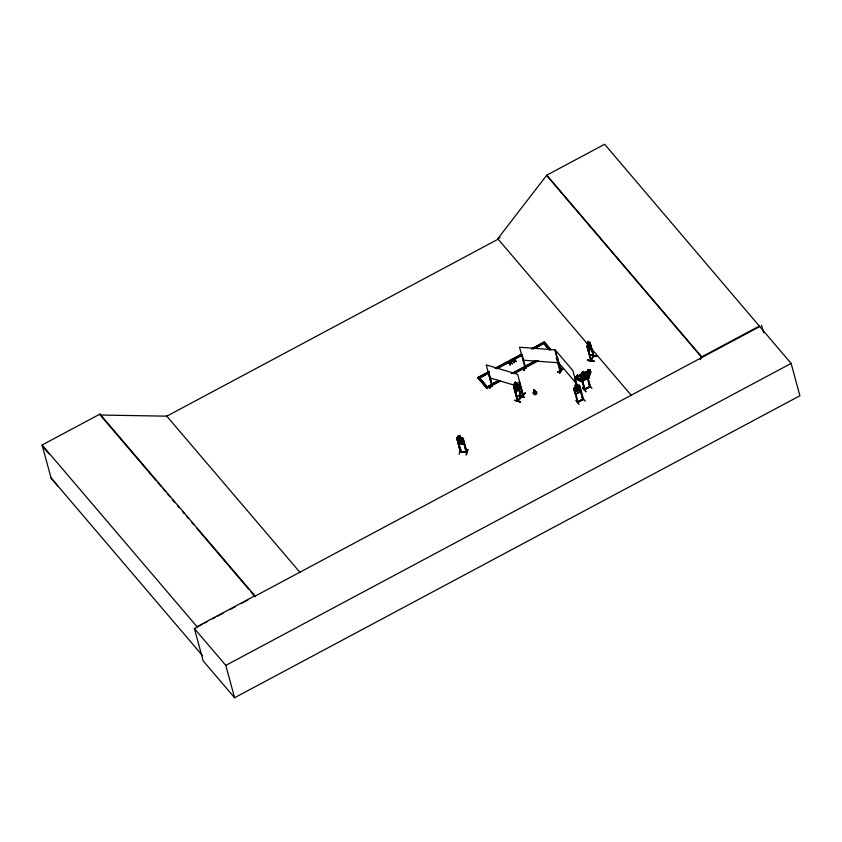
<?xml version="1.0" encoding="UTF-8"?>
<svg xmlns="http://www.w3.org/2000/svg" width="842" height="842" viewBox="0 0 842 842"><rect width="100%" height="100%" fill="white"/><g stroke="black" fill="none" stroke-linecap="round" stroke-linejoin="round"><path stroke-width="1.26" d="M520.472 402.034L514.588 400.213L520.567 402.255M533.954 393.54L534.217 389.909L536.312 393.098L534.88 393.993L533.954 393.54L534.091 390.035L536.27 392.656M488.897 372.901L492.307 386.036L488.234 372.911L488.897 372.901L492.254 386.036L492.233 385.32M522.503 394.782L523.25 394.645L522.598 395.151L519.272 382.047L523.261 395.319L517.672 374.343L486.223 364.891L491.812 385.657M522.724 394.961L523.377 395.151L523.145 394.614M509.957 364.965L510.084 363.418L508.115 362.628L510.01 363.144L509.957 364.965L510.42 363.228L512.431 363.639L510.42 363.228M510.41 364.712L510.494 363.491M514.325 362.628L513.788 362.607L514.325 361.134L516.335 361.555L514.325 361.134M508.115 362.628L510.157 363.049L510.631 361.292L510.568 363.134L512.431 363.639M510.157 363.049L510.168 361.534M512.031 360.544L513.988 361.323L512.031 360.544L514.062 360.965L514.536 359.208L514.473 361.05L516.335 361.555M510.568 363.134L510.631 361.292M513.862 362.87L513.915 361.06M514.473 361.05L514.536 359.208M580.464 391.509L580.643 389.657M578.801 385.173L573.623 388.52L574.823 392.835L575.928 394.056L580.57 391.583L579.549 385.362L578.77 385.131L579.591 385.404L583.58 399.413L582.938 399.245M521.23 396.708L517.514 383.71L520.672 397.119C523.187 395.098 516.904 403.244 517.904 400.813M587.169 345.599L587.084 346.746L589.737 341.894L593.515 356.282L593.81 355.808L591.084 360.681L587.6 347.704M463.953 444.05L464.205 442.513M457.753 442.103L458.922 443.734L464.026 444.113L464.279 442.524M585.969 391.709L582.538 387.783M585.906 391.698L582.527 387.552M579.064 404.497L575.76 400.308M588.684 343.052L588.2 341.336L587.316 342.957L587.495 345.894L591.137 360.618M518.462 389.109L515.662 392.74L518.462 389.109L516.641 382.689C515.293 385.825 515.862 379.426 514.251 383.71L514.799 385.32L513.673 387.415L517.514 401.339L521.061 396.593M513.736 387.436L513.925 386.31M584.095 389.225L590.116 386.204M589.589 386.615L584.348 389.835L584.948 389.509L581.433 376.574L580.78 376.732L581.433 376.574M589.558 386.815L590.105 385.983L589.442 386.299M590.242 386.678L586.653 373.564M578.128 401.908L577.433 402.465L583.464 399.245M578.022 401.834L578.128 402.35L574.528 389.214L573.991 389.499L574.528 389.214M582.769 399.045L577.465 402.139M583.506 399.445L577.644 402.602L577.317 401.95M593.431 355.229L590.884 360.534M591.231 359.776L593.389 355.955M591.368 360.208L590.705 360.134L591.031 359.629M587.653 360.355C607.829 363.123 573.823 358.292 593.989 361.471M587.716 359.881L594.105 361.176M583.916 376.279L582.622 378.742L583.401 376.163L581.664 375.006L583.695 375.595L584.979 373.238L584.222 375.732M525.65 365.565L524.05 370.585L525.576 366.523M585.316 372.396L583.822 379.405L588.358 379.079L591.116 371.996L590.705 371.364L586.211 371.68L585.316 372.396L586.242 371.722M581.875 372.553L583.727 371.438L584.148 373.164L585.474 372.385C587.074 371.711 582.548 376.806 583.885 379.332M588.095 369.722L585.222 375.9L585.716 377.363L587.516 377.237L588.958 375.637L590.021 369.585L588.053 369.68L587.537 371.69M589.989 369.543L589.389 371.448M514.736 385.299L514.294 386.604L515.104 389.583L516.03 390.078L517.356 386.573L515.409 382.152M522.272 355.135L521.608 355.271L522.272 355.135L525.787 368.249L525.713 367.575L524.934 367.754L525.703 368.28L525.124 368.196L519.535 347.241L554.815 349.83L560.467 370.796L559.783 370.796L560.393 370.785L559.719 370.059L560.34 370.322M525.292 366.533L524.082 370.554M525.692 367.912L525.692 368.259M556.351 357.639L556.951 357.682L556.351 357.639L559.846 370.806L559.667 370.28M559.73 370.743L559.825 370.059M559.562 373.227L561.372 367.922L559.919 373.227M456.596 437.829L460.437 451.943L461.016 451.986L457.522 438.85L456.932 438.808L460.311 451.933L466.921 452.386L463.121 438.261L460.795 437.535L461.974 438.187L462.774 441.155L462.037 442.345L460.016 442.197L458.585 440.85L457.774 437.882L458.711 437.43C457.206 433.43 460.09 438.871 457.227 437.272L456.596 437.829L457.248 437.377M457.206 437.324L462.279 437.64M458.922 443.734L464.026 444.113M462.742 439.408L463.405 439.282L462.742 439.408L466.3 452.396L466.889 452.417L463.058 438.272M459.037 454.28L460.942 449.239M460.3 451.47L460.974 451.312L460.248 451.259M460.953 451.617L466.784 451.744L466.089 451.996M466.3 452.396L462.805 439.24M467.847 449.512L466.363 454.838M466.079 454.796L467.952 449.744M520.851 396.624L520.788 396.845M521.23 396.761L517.514 383.71M560.656 370.859C560.751 369.28 561.235 372.627 560.835 370.227M590.347 386.594L584.411 389.804L580.433 375.69L582.264 374.101L581.759 372.49L583.769 371.48M593.484 356.292L590.021 342.831L593.747 355.798M587.053 346.704L588.905 352.03L591.052 348.241L590.895 346.157L591.052 348.241M590.505 355.177L596.989 355.998L590.652 354.903M593.399 355.282L593.263 356.25M573.655 388.562L574.212 387.625M533.912 393.088L534.133 389.962M493.423 383.089L489.665 388.015L492.938 384.131M492.381 385.51L491.875 385.678M521.524 397.35L525.366 392.909M521.556 397.603L525.092 392.804M593.389 355.808L590.021 342.831M590.989 360.208L587.621 347.22M514.367 383.731L515.451 382.279M513.957 386.341L517.198 382.847M518.135 400.897L514.357 387.93L517.819 401.308M520.903 396.172L520.872 397.182L517.714 383.773M518.219 395.74L524.313 397.245L518.419 395.477M517.641 400.413L520.577 396.782M57.719 485.939L51.067 477.993L42.1 444.997L99.966 414.085L100.219 415.032L166.8 416.169L498.138 239.181L497.769 238.749L546.763 175.178L604.63 144.266L791.122 363.428L799.9 395.751L234.581 697.734L203.175 660.886L194.397 628.564L202.364 624.301M700.228 359.555L701.681 356.892L546.763 175.178M578.907 375.837L580.096 375.185L582.843 376.511L583.338 377.974L582.043 379.626L580.17 379.942L577.412 378.605L577.612 377.49L576.044 376.806L577.433 375.037L578.938 375.795M576.075 376.848L577.465 375.079L578.938 375.879M584.758 376.248L585.769 377.469L582.559 381.563L580.622 381.458L582.601 381.605L585.853 377.448L584.811 376.185L580.812 374.237L576.623 378.668L576.696 379.584L580.696 381.437M582.306 374.143L581.464 375.206L582.264 378.174L583.601 378.921M586.116 373.859L589.768 386.952L590.347 386.625L587.937 378.258M590.526 355.071L596.862 356.166M584.337 389.614L590.316 386.657M582.906 399.518L579.338 386.646L580.001 386.489L579.454 386.783M525.113 368.017L525.85 368.07M466.121 451.691L466.857 451.744M517.63 400.918L514.357 387.93M560.625 370.88L557.351 357.755L561.204 371.08M557.667 372.238L563.635 368.807L557.625 372.048M574.591 378.353L576.623 385.825M586.232 373.985L586.769 373.701M588.926 384.384L591.968 388.467M584.19 389.12L584.769 388.867M500.085 237.518L497.696 238.791L498.054 239.223M500.474 380.952L486.687 388.32L477.698 377.511L489.191 371.364M494.938 368.301L521.324 354.198M531.66 348.683L544.3 341.926L550.763 349.504M477.803 377.911L478.866 376.879L487.855 387.699L479.782 378.226M480.129 376.669L489.307 371.764M496.191 368.091L507.663 361.955M509.957 360.734L521.44 354.608M531.765 349.083L544.3 341.926M488.697 372.732L479.624 378.047L488.802 373.143L488.234 372.911M496.727 368.449L521.977 354.956M533.449 348.83L543.774 343.315L534.712 348.62M496.843 368.849L522.082 355.366M498.58 380.405L487.213 386.941L498.685 380.805M511.199 373.659L535.302 360.786M512.452 373.448L536.554 360.576M486.687 388.32L500.369 380.552M514.136 373.195L537.091 360.934M514.251 373.595L538.354 360.723M533.07 392.93C539.259 387.888 536.786 398.855 533.018 393.003M580.917 374.879L585.464 372.459M585.095 376.658L583.253 377.648L582.443 374.679L584.295 373.69L584.832 375.669M577.023 384.299L575.054 385.362L575.56 386.962L574.686 387.983L575.486 390.951L576.823 391.698L578.664 390.709L579.307 388.909L578.507 385.941L577.37 385.941L576.991 384.257L575.012 385.32L575.486 386.952M576.686 384.794L575.644 385.952L576.823 385.32M580.57 391.583L575.928 394.056M581.927 397.287L585.232 401.192M582.759 399.024L583.338 398.782M578.012 401.771L582.706 399.266M701.681 356.892L759.547 325.98M99.966 414.085L254.873 595.799L197.007 626.701L42.1 444.997M204.648 623.091L206.921 621.87M212.616 618.828L214.899 617.607M217.173 616.397L222.877 613.344M229.708 609.703L235.402 606.65M241.096 603.609L247.937 599.967M759.705 326.58L254.768 596.315L255.137 596.736L254.873 595.799M234.581 697.734L225.803 665.401L791.122 363.428M587.811 344.567L587.316 342.957L588.253 341.463L590.01 345.725L589.084 349.325L588.295 348.862M491.686 385.183L492.338 385.352L491.76 385.868M584.748 389.383L581.317 376.448M583.053 399.697L579.338 386.646M577.644 402.571L573.728 388.551M580.854 374.28L579.843 374.543M559.951 370.522L560.53 370.617M460.3 451.228L460.921 451.259M588.137 369.785L589.937 369.659M493.444 383.31L489.928 388.036M585.285 373.164L584.159 373.027M525.134 367.533L525.671 367.544M523.05 360.166L558.33 362.755M458.174 435.83L460.363 435.935L460.721 437.63M456.859 438.977L457.459 439.019M460.437 451.733L466.984 452.217M522.808 394.961L519.272 382.047M523.114 395.298L522.661 395.161M588.179 351.009L588.905 352.03M461.027 451.754L457.522 438.85M535.922 392.319L534.323 389.888M514.399 360.776L516.262 361.281M510.494 362.86L512.357 363.376M512.515 360.281L514.062 360.965M508.6 362.376L510.084 362.786M519.146 382.205L519.682 382.363M489.739 377.816L514.894 385.383M518.661 386.52L521.177 387.278M589.547 386.478L589.842 386.92L589.432 386.341M576.044 376.806L577.654 377.532M560.898 371.185L555.215 349.904L572.97 370.733L576.802 384.815M546.932 175.789L701.839 357.492M497.769 238.749L588.148 344.757M590.695 347.746L631.458 395.561M589.547 377.142L588.316 379.037L583.822 379.405M587.2 378.753L582.559 381.226L580.401 375.753M544.416 342.326L550.868 349.904M549.584 350.125L543.132 342.557L548.889 349.588M558.73 362.828L576.486 383.657M477.698 377.511L486.571 387.92M166.432 415.748L300.12 572.549M100.219 415.032L156.265 480.771M157.97 482.761L161.359 486.75M163.064 488.739L165.611 491.728M167.305 493.717L169.852 496.706M172.4 499.695L174.947 502.685M177.494 505.674L179.199 507.663M182.588 511.641L184.293 513.641M186.84 516.63L188.534 518.619M191.934 522.598L193.628 524.598M197.028 528.576L248.822 589.337M250.527 591.326L253.916 595.315M194.397 628.564L225.803 665.401M51.067 477.993L202.575 655.707M42.353 445.944L49.015 453.891M457.837 442.039L458.985 443.629M534.47 390.035L536.312 393.098M517.42 400.813L517.714 401.392M534.428 390.109L536.038 393.551M534.344 390.162L535.512 393.877M761.61 325.349L763.62 332.737M588.105 341.978L587.716 343.483L587.579 342.957M587.116 346.715L590.863 360.65M574.802 378.237L576.833 385.71M524.071 397.235L518.177 395.456M515.272 382.784L514.715 384.247L514.567 383.72M534.249 390.183L534.88 393.993M534.154 390.162L534.312 393.867M576.696 378.668L576.696 379.584M516.514 383.868L516.241 386.615C518.388 386.667 517.22 389.162 516.093 387.299L515.504 390.183L515.767 387.278L514.536 386.425L515.914 386.562L516.514 383.868M458.027 437.966L459.9 439.903L458.974 441.682L460.427 440.271L462.721 441.955L460.795 439.956C462.942 438.229 460.458 437.24 460.269 439.566L458.027 437.966M589.021 346.515L588.653 349.409L588.758 346.494C587.127 346.525 587.79 344.115 588.842 345.778L589.179 342.989L589.116 345.809C590.884 345.82 590.063 348.304 589.021 346.515M579.359 389.741L578.707 390.151L577.223 389.183L575.907 391.593L576.738 389.057L574.981 387.899L577.065 388.457L578.286 386.131L577.549 388.615L579.359 389.741M587.306 372.28L586.19 375.837L587.99 375.711L589.105 372.153L587.306 372.28M588.326 370.038L588.126 370.669L589.484 369.954L588.326 370.038M588.758 343.568L587.937 345.083L588.737 348.051L589.568 346.536L588.758 343.568M515.967 384.384L514.883 385.836L515.683 388.804L516.778 387.352L515.967 384.384M577.444 375.532L576.612 376.595L577.938 375.774L577.444 375.532M579.401 376.069L578.107 377.721L580.864 379.058L582.148 377.405L579.401 376.069M583.464 372.006L582.422 373.174L583.464 372.006M577.517 386.467L575.665 387.457L576.475 390.425L578.317 389.436L577.517 386.467M460.016 436.23L458.722 436.135L460.164 436.756L460.016 436.23M460.89 438.103L458.858 437.956L459.669 440.924L461.69 441.082L460.89 438.103M514.894 391.709L515.725 392.761L514.925 391.646"/></g></svg>
